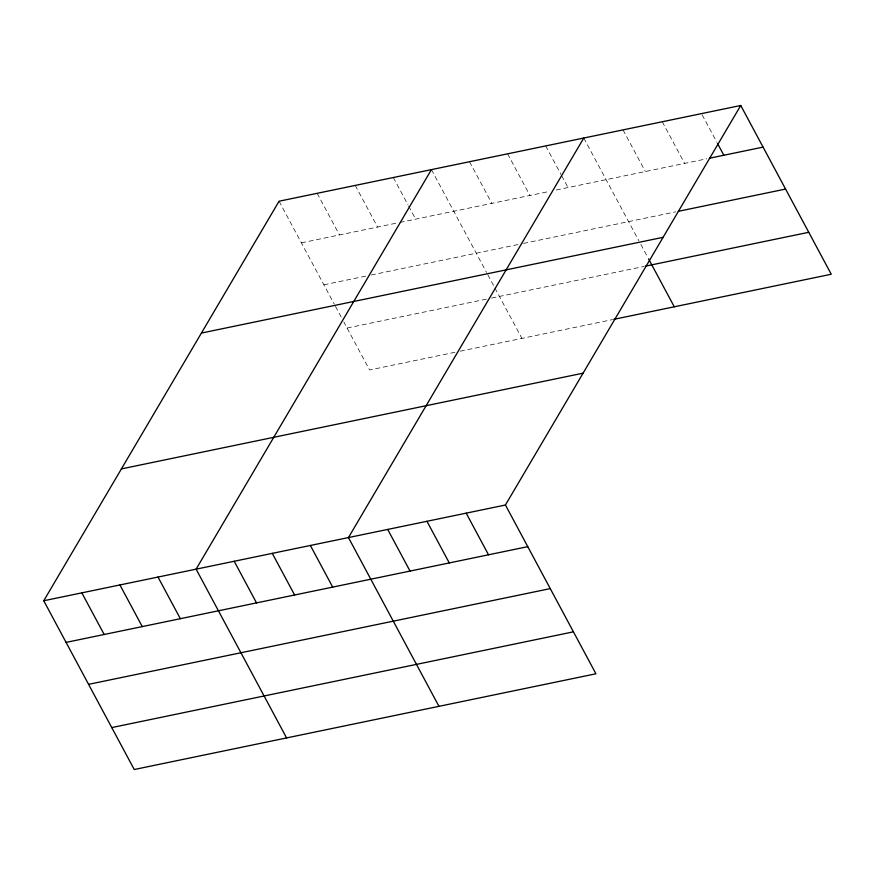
<?xml version="1.0" encoding="UTF-8"?>
<svg xmlns="http://www.w3.org/2000/svg" width="875" height="875" viewBox="0 0 875 875"><rect width="100%" height="100%" fill="white"/><g stroke="black" fill="none" stroke-linecap="round" stroke-linejoin="round"><path stroke-width="0.66" stroke-dasharray="4.38 3.28" d="M301.394 242.856L398.595 222.698M399.908 222.425L549.631 191.373M556.205 190.017L706.836 158.78M323.892 284.802L365.925 276.095M371.175 275.002L522.222 243.677M523.534 243.403L675.697 211.848M347.069 328.027L486.292 299.162M491.542 298.069L643.902 266.481M454.934 352.286L369.567 369.983L343.853 322.022M460.195 351.192L612.544 319.594M702.155 114.8L716.822 142.166M662.266 121.756L684.6 163.384M623.022 129.894L645.356 171.533M583.778 138.031L638.903 240.833M640.839 244.431L647.916 257.644M545.694 145.928L561.006 174.475M561.641 175.667L568.017 187.567M507.609 153.825L529.933 195.464M469.514 161.722L491.838 203.361M431.43 169.619L486.555 272.42M487.834 274.827L494.277 286.836M494.922 288.028L521.927 338.395M393.334 177.516L408.013 204.881M408.647 206.073L415.669 219.155M355.25 185.413L377.573 227.052M317.155 193.32L339.489 234.948M279.07 201.217L334.195 304.019M335.486 306.414L341.272 317.22"/><path stroke-width="1.31" d="M740.753 105.481L505.433 505.017L595.93 673.783L134.247 769.519L43.75 600.753L279.07 201.217L740.753 105.481L831.25 274.247L613.856 319.331M431.43 169.619L196.109 569.155L286.595 737.931M583.778 138.031L348.458 537.567L438.955 706.333M709.45 158.233L763.087 147.109M678.311 211.312L785.575 189.066M201.414 333.058L663.097 237.322M645.214 266.208L808.752 232.291M121.406 468.902L583.089 373.166M43.75 600.753L505.433 505.017M66.073 642.392L527.756 546.656M88.572 684.348L550.255 588.612M111.748 727.573L573.431 631.837M717.456 143.358L723.844 155.247M648.561 258.836L674.275 306.797M466.189 513.155L488.523 554.794M426.945 521.292L449.28 562.931M387.702 529.43L410.036 571.069M310.373 545.464L332.697 587.103M272.289 553.361L294.613 595M234.194 561.258L256.517 602.897M158.014 577.062L180.348 618.702M119.93 584.959L142.253 626.598M81.834 592.856L104.169 634.495"/></g></svg>
